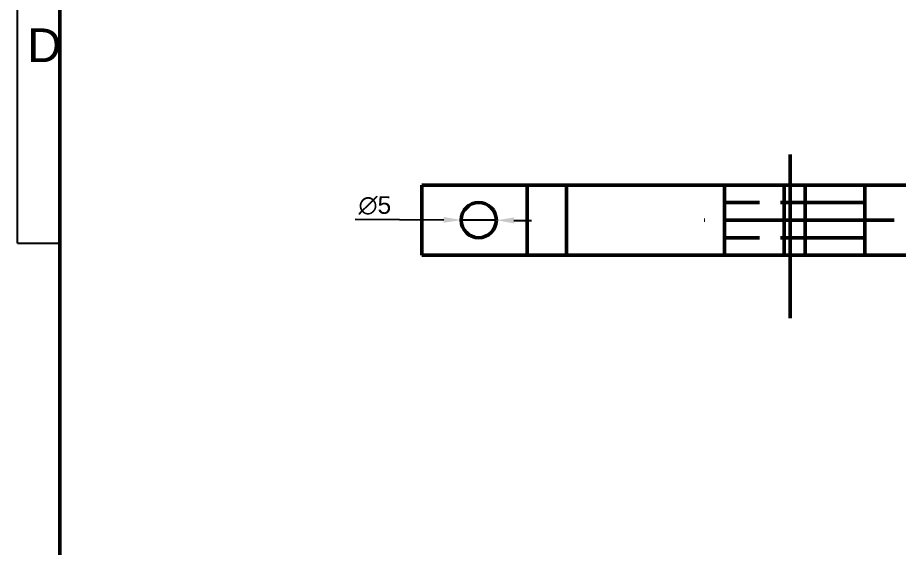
# Model space of a CAD drawing. Header units: millimetres. Extents: x 1519 to 1750, y 1405 to 1750.
# Drawn here: x 1519.4 to 1644.9, y 1480.6 to 1556.1 of the extents above; entities that cross this region are included whole.
import ezdxf

# ---------------------------------------------------------------- set-up
doc = ezdxf.new("R2010")
doc.units = ezdxf.units.MM
doc.linetypes.add('ACAD_ISO02W100', pattern=[15, 12, -3])
doc.linetypes.add('ACAD_ISO04W100', pattern=[30, 24, -3, 0, -3])
for name, color, linetype, lineweight in [('Crta_05', 1, 'Continuous', 50), ('kontura', 1, 'Continuous', 50), ('kotirne', 88, 'Continuous', 25), ('nevidni rob', 170, 'ACAD_ISO02W100', 50), ('srednica', 50, 'ACAD_ISO04W100', 50)]:
    doc.layers.add(name, color=color, linetype=linetype, lineweight=lineweight)
doc.layers.add('RAHM2', color=1, linetype='Continuous')
doc.styles.get("Standard").update_dxf_attribs({"font": 'arial.ttf'})
doc.dimstyles.new('ISO-25', dxfattribs={"dimtxt": 2.5, "dimasz": 2.5, "dimexe": 1.25, "dimexo": 0.625, "dimtad": 1, "dimtxsty": 'Standard', "dimcen": 2.5, "dimadec": 0, "dimazin": 0, "dimtfac": 1, "dimtmove": 0, "dimatfit": 3, "dimfxl": 1, "dimarcsym": 0})

# ---------------------------------------------------------------- blocks, each defined once
blk = doc.blocks.new('*D16')
at = {"layer": 'kotirne', "color": 0, "lineweight": -2, "transparency": 16777216}
for p, q in [((1567.47, 1527.35), (1580.11, 1527.26)), ((1587.61, 1527.21), (1582.61, 1527.24)), ((1590.11, 1527.19), (1592.61, 1527.17))]:
    blk.add_line(p, q, dxfattribs=at)
at = {"layer": 'kotirne', "color": 0, "transparency": 16777216}
for points in [[(1580.11, 1527.68), (1580.1, 1526.85), (1582.61, 1527.24)], [(1590.11, 1527.61), (1590.1, 1526.77), (1587.61, 1527.21)]]:
    blk.add_solid(points, dxfattribs=at)
at = {"layer": 'kotirne', "color": 0, "transparency": 16777216, "insert": (1570.3, 1529.31), "char_height": 2.5, "attachment_point": 5, "rotation": 359.5819}
blk.add_mtext('∅5', dxfattribs=at)

msp = doc.modelspace()

# ---------------------------------------------------------------- linework, layer by layer
at = {"layer": 'Crta_05'}
msp.add_line((1525.399, 1743.538), (1525.399, 1405.138), dxfattribs=at)
at = {"layer": 'kontura'}
for p, q in [((1681.982, 1532.226), (1576.982, 1532.226)), ((1576.982, 1532.226), (1576.982, 1522.226)), ((1591.982, 1532.226), (1591.982, 1522.226)), ((1620.107, 1532.226), (1620.107, 1522.226)), ((1628.607, 1532.226), (1628.607, 1522.226)), ((1631.607, 1532.226), (1631.607, 1522.226)), ((1640.107, 1532.226), (1640.107, 1522.226)), ((1576.982, 1522.226), (1681.982, 1522.226))]:
    msp.add_line(p, q, dxfattribs=at)
msp.add_circle((1585.107, 1527.226), 2.5, dxfattribs=at)
at = {"layer": 'nevidni rob'}
for p, q in [((1597.607, 1532.226), (1597.607, 1522.226)), ((1640.107, 1529.726), (1620.107, 1529.726)), ((1640.107, 1524.726), (1620.107, 1524.726))]:
    msp.add_line(p, q, dxfattribs=at)
at = {"layer": 'RAHM2'}
for q in [(1519.399, 1749.538), (1525.399, 1523.938)]:
    msp.add_line((1519.399, 1523.938), q, dxfattribs=at)
at = {"layer": 'srednica'}
for p, q in [((1629.482, 1536.561), (1629.482, 1513.279)), ((1644.296, 1527.226), (1616.582, 1527.226))]:
    msp.add_line(p, q, dxfattribs=at)

# ---------------------------------------------------------------- texts
at = {"layer": 'RAHM2'}
msp.add_text('D', height=4.8, dxfattribs=at).set_placement((1520.779, 1549.738))

# ---------------------------------------------------------------- dimensions: what is measured, and where the dimension line sits
at = {"layer": 'kotirne'}
dim = msp.add_diameter_dim_2p(p1=(1587.607, 1527.208), p2=(1582.607, 1527.244), dimstyle='ISO-25', dxfattribs=at)
dim.commit()
dim.dimension.update_dxf_attribs({"geometry": '*D16', "text_midpoint": (1570.284, 1527.334), "dimtype": 163})

doc.saveas('drawing.dxf')
